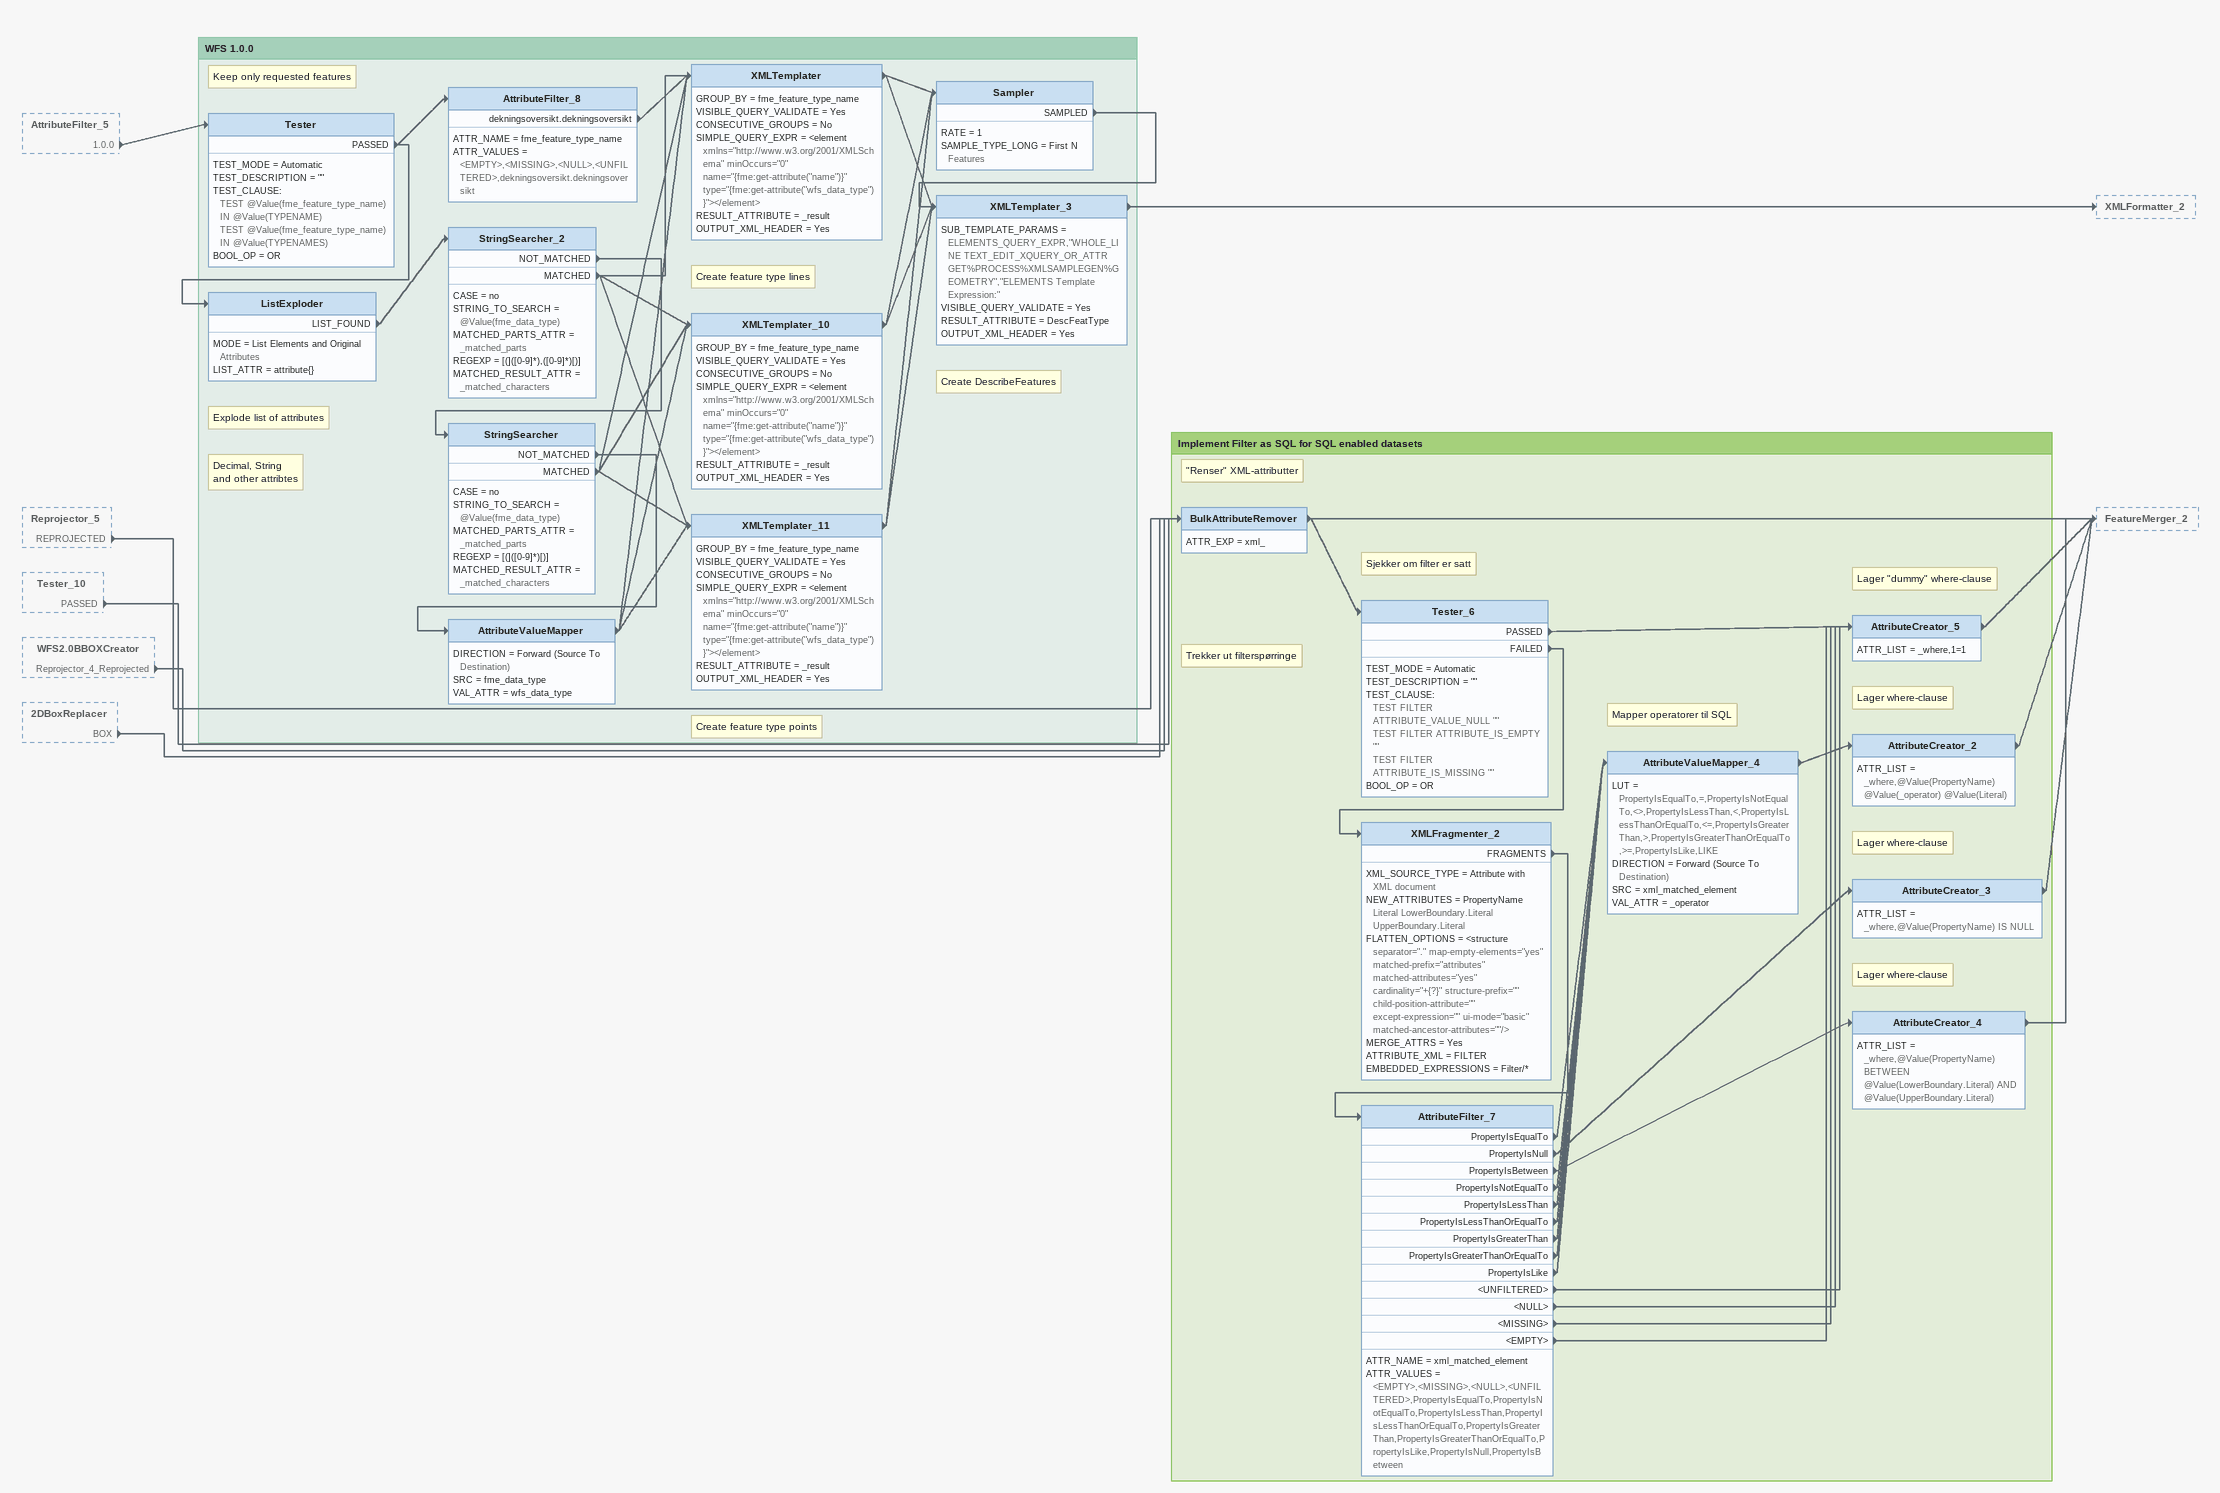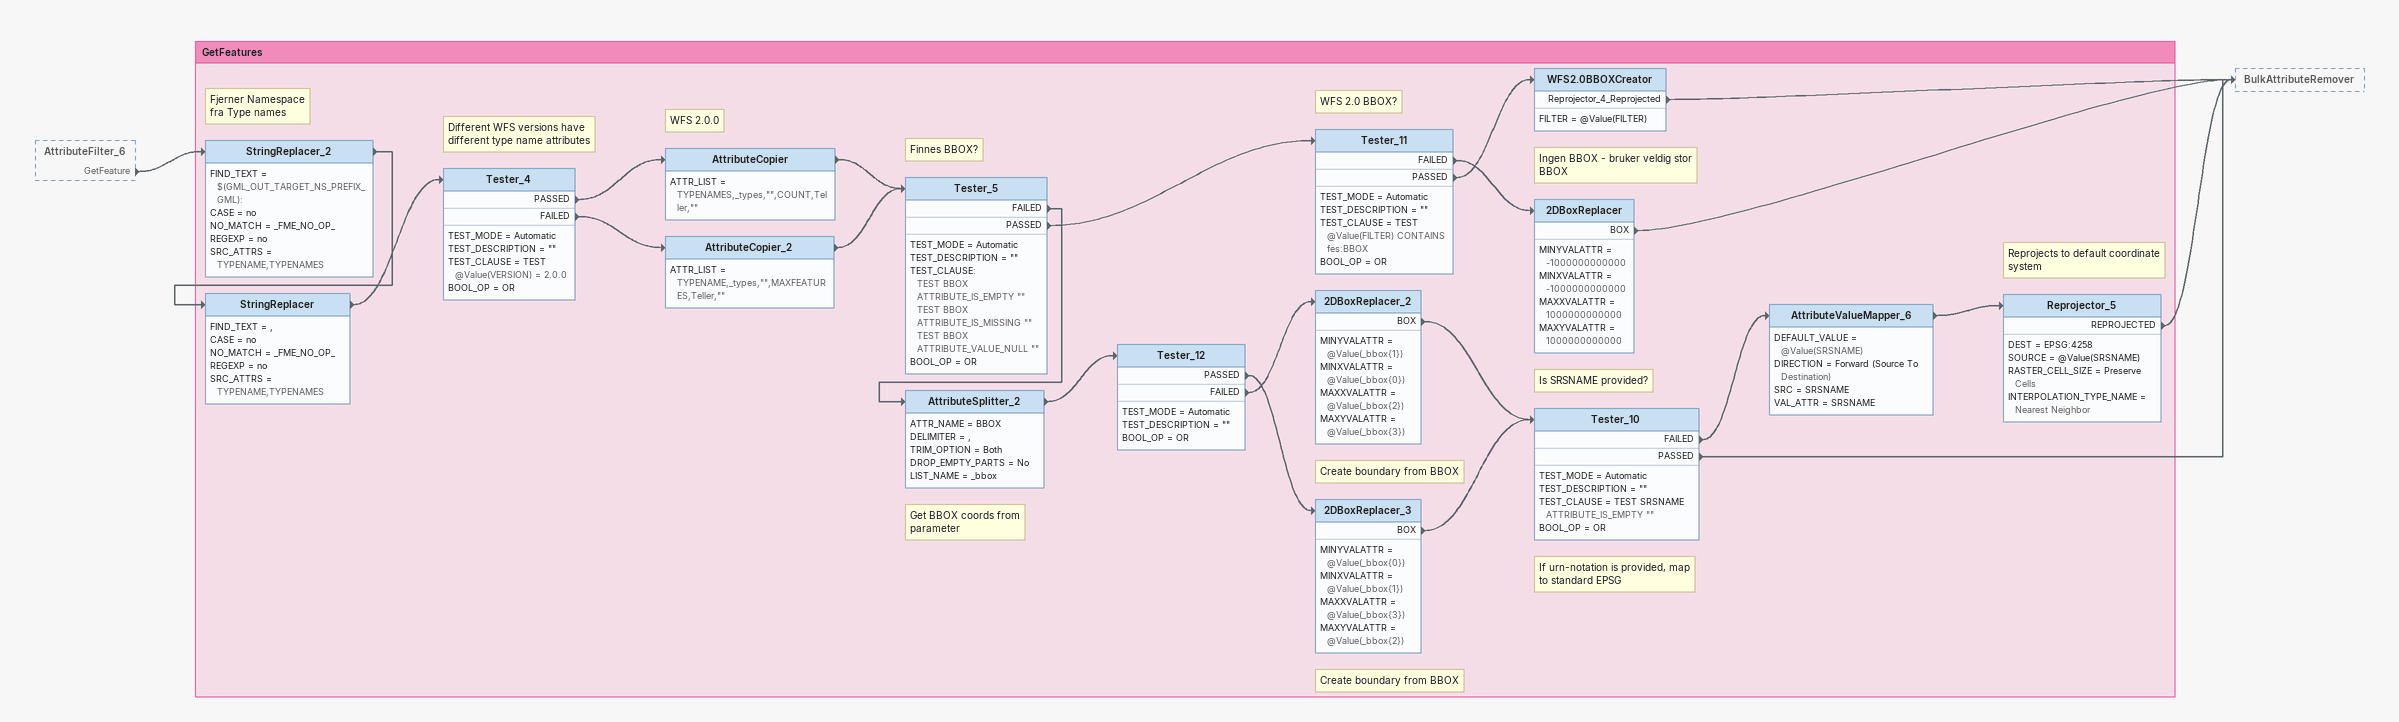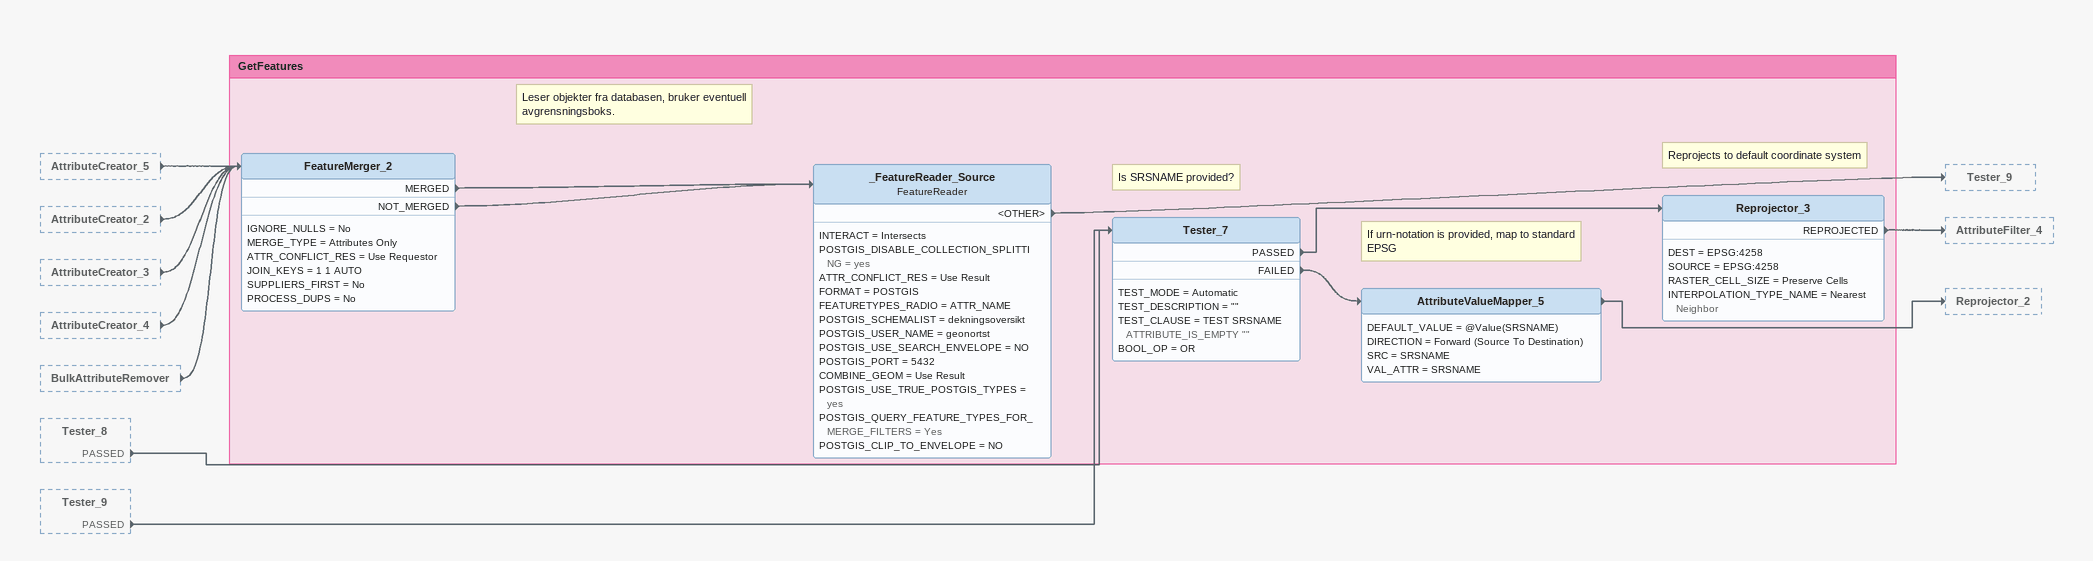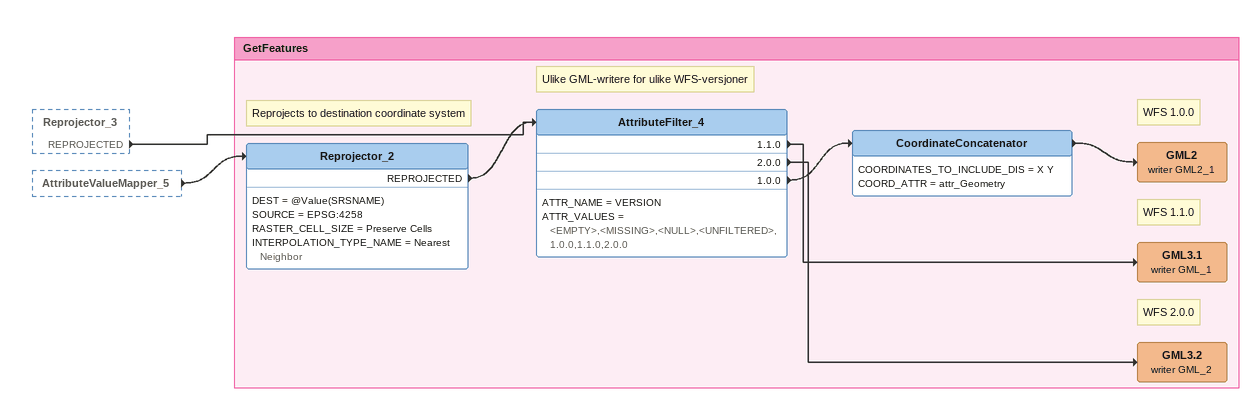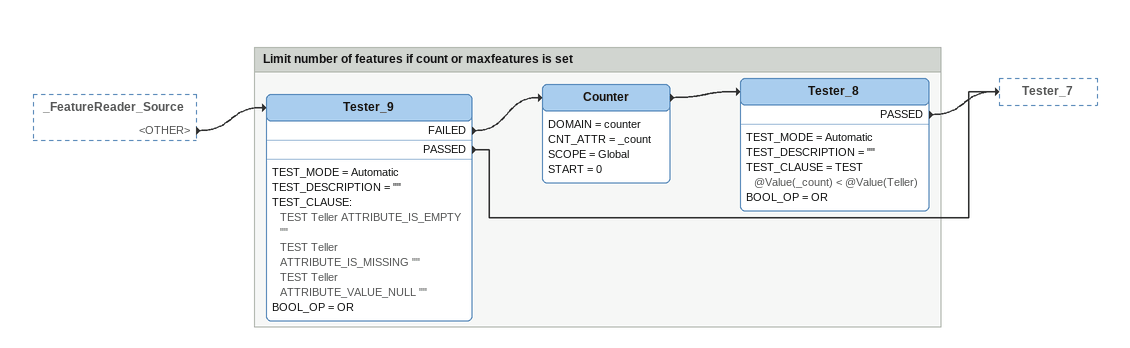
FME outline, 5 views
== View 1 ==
AttributeFilter_5 [outside]
    1.0.0 -> Tester
Reprojector_5 [outside]
    REPROJECTED -> BulkAttributeRemover
Tester_10 [outside]
    PASSED -> BulkAttributeRemover
WFS2.0BBOXCreator [outside]
    Reprojector_4_Reprojected -> BulkAttributeRemover
2DBoxReplacer [outside]
    BOX -> BulkAttributeRemover

Bookmark: WFS 1.0.0
Note: Keep only requested features
Tester
    TEST_MODE = Automatic
    TEST_DESCRIPTION = ""
    TEST_CLAUSE:
      TEST @Value(fme_feature_type_name) IN @Value(TYPENAME)
      TEST @Value(fme_feature_type_name) IN @Value(TYPENAMES)
    BOOL_OP = OR
    PASSED -> ListExploder
    PASSED -> AttributeFilter_8
AttributeFilter_8
    ATTR_NAME = fme_feature_type_name
    ATTR_VALUES = <EMPTY>,<MISSING>,<NULL>,<UNFILTERED>,dekningsoversikt.dekningsoversikt
    dekningsoversikt.dekningsoversikt -> XMLTemplater
Note: Explode list of attributes
ListExploder
    MODE = List Elements and Original Attributes
    LIST_ATTR = attribute{}
    LIST_FOUND -> StringSearcher_2
Note: Decimal, String / and other attribtes
StringSearcher_2
    CASE = no
    STRING_TO_SEARCH = @Value(fme_data_type)
    MATCHED_PARTS_ATTR = _matched_parts
    REGEXP = [(]([0-9]*),([0-9]*)[)]
    MATCHED_RESULT_ATTR = _matched_characters
    NOT_MATCHED -> StringSearcher
    MATCHED -> XMLTemplater
    MATCHED -> XMLTemplater_10
    MATCHED -> XMLTemplater_11
StringSearcher
    CASE = no
    STRING_TO_SEARCH = @Value(fme_data_type)
    MATCHED_PARTS_ATTR = _matched_parts
    REGEXP = [(]([0-9]*)[)]
    MATCHED_RESULT_ATTR = _matched_characters
    NOT_MATCHED -> AttributeValueMapper
    MATCHED -> XMLTemplater
    MATCHED -> XMLTemplater_10
    MATCHED -> XMLTemplater_11
AttributeValueMapper
    DIRECTION = Forward (Source To Destination)
    SRC = fme_data_type
    VAL_ATTR = wfs_data_type
    -> XMLTemplater_11
    -> XMLTemplater_10
    -> XMLTemplater
XMLTemplater
    GROUP_BY = fme_feature_type_name
    VISIBLE_QUERY_VALIDATE = Yes
    CONSECUTIVE_GROUPS = No
    SIMPLE_QUERY_EXPR = <element xmlns="http://www.w3.org/2001/XMLSchema" minOccurs="0" name="{fme:get-attribute("name")}" type="{fme:get-attribute("wfs_data_type")}"></element>
    RESULT_ATTRIBUTE = _result
    OUTPUT_XML_HEADER = Yes
    -> Sampler
    -> XMLTemplater_3
Note: Create feature type lines
XMLTemplater_10
    GROUP_BY = fme_feature_type_name
    VISIBLE_QUERY_VALIDATE = Yes
    CONSECUTIVE_GROUPS = No
    SIMPLE_QUERY_EXPR = <element xmlns="http://www.w3.org/2001/XMLSchema" minOccurs="0" name="{fme:get-attribute("name")}" type="{fme:get-attribute("wfs_data_type")}"></element>
    RESULT_ATTRIBUTE = _result
    OUTPUT_XML_HEADER = Yes
    -> Sampler
    -> XMLTemplater_3
Note: Create feature type points
XMLTemplater_11
    GROUP_BY = fme_feature_type_name
    VISIBLE_QUERY_VALIDATE = Yes
    CONSECUTIVE_GROUPS = No
    SIMPLE_QUERY_EXPR = <element xmlns="http://www.w3.org/2001/XMLSchema" minOccurs="0" name="{fme:get-attribute("name")}" type="{fme:get-attribute("wfs_data_type")}"></element>
    RESULT_ATTRIBUTE = _result
    OUTPUT_XML_HEADER = Yes
    -> Sampler
    -> XMLTemplater_3
Sampler
    RATE = 1
    SAMPLE_TYPE_LONG = First N Features
    SAMPLED -> XMLTemplater_3
Note: Create DescribeFeatures
XMLTemplater_3
    SUB_TEMPLATE_PARAMS = ELEMENTS_QUERY_EXPR,"WHOLE_LINE TEXT_EDIT_XQUERY_OR_ATTR GET%PROCESS%XMLSAMPLEGEN%GEOMETRY","ELEMENTS Template Expression:"
    VISIBLE_QUERY_VALIDATE = Yes
    RESULT_ATTRIBUTE = DescFeatType
    OUTPUT_XML_HEADER = Yes
    -> XMLFormatter_2

Bookmark: Implement Filter as SQL for SQL enabled datasets
Note: "Renser" XML-attributter
BulkAttributeRemover
    ATTR_EXP = xml_
    -> Tester_6
    -> FeatureMerger_2
Note: Sjekker om filter er satt
Tester_6
    TEST_MODE = Automatic
    TEST_DESCRIPTION = ""
    TEST_CLAUSE:
      TEST FILTER ATTRIBUTE_VALUE_NULL ""
      TEST FILTER ATTRIBUTE_IS_EMPTY ""
      TEST FILTER ATTRIBUTE_IS_MISSING ""
    BOOL_OP = OR
    PASSED -> AttributeCreator_5
    FAILED -> XMLFragmenter_2
Note: Trekker ut filterspørringe
XMLFragmenter_2
    XML_SOURCE_TYPE = Attribute with XML document
    NEW_ATTRIBUTES = PropertyName Literal LowerBoundary.Literal UpperBoundary.Literal
    FLATTEN_OPTIONS = <structure separator="." map-empty-elements="yes" matched-prefix="attributes" matched-attributes="yes" cardinality="+{?}" structure-prefix="" child-position-attribute="" except-expression="" ui-mode="basic" matched-ancestor-attributes=""/>
    MERGE_ATTRS = Yes
    ATTRIBUTE_XML = FILTER
    EMBEDDED_EXPRESSIONS = Filter/*
    FRAGMENTS -> AttributeFilter_7
AttributeFilter_7
    ATTR_NAME = xml_matched_element
    ATTR_VALUES = <EMPTY>,<MISSING>,<NULL>,<UNFILTERED>,PropertyIsEqualTo,PropertyIsNotEqualTo,PropertyIsLessThan,PropertyIsLessThanOrEqualTo,PropertyIsGreaterThan,PropertyIsGreaterThanOrEqualTo,PropertyIsLike,PropertyIsNull,PropertyIsBetween
    PropertyIsEqualTo -> AttributeValueMapper_4
    PropertyIsNull -> AttributeCreator_3
    PropertyIsBetween -> AttributeCreator_4
    PropertyIsNotEqualTo -> AttributeValueMapper_4
    PropertyIsLessThan -> AttributeValueMapper_4
    PropertyIsLessThanOrEqualTo -> AttributeValueMapper_4
    PropertyIsGreaterThan -> AttributeValueMapper_4
    PropertyIsGreaterThanOrEqualTo -> AttributeValueMapper_4
    PropertyIsLike -> AttributeValueMapper_4
    <UNFILTERED> -> AttributeCreator_5
    <NULL> -> AttributeCreator_5
    <MISSING> -> AttributeCreator_5
    <EMPTY> -> AttributeCreator_5
Note: Lager "dummy" where-clause
AttributeCreator_5
    ATTR_LIST = _where,1=1
    -> FeatureMerger_2
Note: Mapper operatorer til SQL
AttributeValueMapper_4
    LUT = PropertyIsEqualTo,=,PropertyIsNotEqualTo,<>,PropertyIsLessThan,<,PropertyIsLessThanOrEqualTo,<=,PropertyIsGreaterThan,>,PropertyIsGreaterThanOrEqualTo,>=,PropertyIsLike,LIKE
    DIRECTION = Forward (Source To Destination)
    SRC = xml_matched_element
    VAL_ATTR = _operator
    -> AttributeCreator_2
Note: Lager where-clause
AttributeCreator_2
    ATTR_LIST = _where,@Value(PropertyName) @Value(_operator) @Value(Literal)
    -> FeatureMerger_2
Note: Lager where-clause
AttributeCreator_3
    ATTR_LIST = _where,@Value(PropertyName) IS NULL
    -> FeatureMerger_2
Note: Lager where-clause
AttributeCreator_4
    ATTR_LIST = _where,@Value(PropertyName) BETWEEN @Value(LowerBoundary.Literal) AND @Value(UpperBoundary.Literal)
    -> FeatureMerger_2

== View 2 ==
AttributeFilter_6 [outside]
    GetFeature -> StringReplacer_2

Bookmark: GetFeatures
Note: Fjerner Namespace / fra Type names
StringReplacer_2
    FIND_TEXT = $(GML_OUT_TARGET_NS_PREFIX_GML):
    CASE = no
    NO_MATCH = _FME_NO_OP_
    REGEXP = no
    SRC_ATTRS = TYPENAME,TYPENAMES
    -> StringReplacer
StringReplacer
    FIND_TEXT = ,
    CASE = no
    NO_MATCH = _FME_NO_OP_
    REGEXP = no
    SRC_ATTRS = TYPENAME,TYPENAMES
    -> Tester_4
Note: Different WFS versions have / different type name attributes
Tester_4
    TEST_MODE = Automatic
    TEST_DESCRIPTION = ""
    TEST_CLAUSE = TEST @Value(VERSION) = 2.0.0
    BOOL_OP = OR
    PASSED -> AttributeCopier
    FAILED -> AttributeCopier_2
Note: WFS 2.0.0
AttributeCopier
    ATTR_LIST = TYPENAMES,_types,"",COUNT,Teller,""
    -> Tester_5
AttributeCopier_2
    ATTR_LIST = TYPENAME,_types,"",MAXFEATURES,Teller,""
    -> Tester_5
Note: Finnes BBOX?
Tester_5
    TEST_MODE = Automatic
    TEST_DESCRIPTION = ""
    TEST_CLAUSE:
      TEST BBOX ATTRIBUTE_IS_EMPTY ""
      TEST BBOX ATTRIBUTE_IS_MISSING ""
      TEST BBOX ATTRIBUTE_VALUE_NULL ""
    BOOL_OP = OR
    FAILED -> AttributeSplitter_2
    PASSED -> Tester_11
Note: WFS 2.0 BBOX?
Tester_11
    TEST_MODE = Automatic
    TEST_DESCRIPTION = ""
    TEST_CLAUSE = TEST @Value(FILTER) CONTAINS fes:BBOX
    BOOL_OP = OR
    FAILED -> 2DBoxReplacer
    PASSED -> WFS2.0BBOXCreator
WFS2.0BBOXCreator
    FILTER = @Value(FILTER)
    Reprojector_4_Reprojected -> BulkAttributeRemover
Note: Ingen BBOX - bruker veldig stor BBOX
2DBoxReplacer
    MINYVALATTR = -1000000000000
    MINXVALATTR = -1000000000000
    MAXXVALATTR = 1000000000000
    MAXYVALATTR = 1000000000000
    BOX -> BulkAttributeRemover
Note: Get BBOX coords from parameter
AttributeSplitter_2
    ATTR_NAME = BBOX
    DELIMITER = ,
    TRIM_OPTION = Both
    DROP_EMPTY_PARTS = No
    LIST_NAME = _bbox
    -> Tester_12
Tester_12
    TEST_MODE = Automatic
    TEST_DESCRIPTION = ""
    BOOL_OP = OR
    PASSED -> 2DBoxReplacer_3
    FAILED -> 2DBoxReplacer_2
Note: Create boundary from BBOX
2DBoxReplacer_2
    MINYVALATTR = @Value(_bbox{1})
    MINXVALATTR = @Value(_bbox{0})
    MAXXVALATTR = @Value(_bbox{2})
    MAXYVALATTR = @Value(_bbox{3})
    BOX -> Tester_10
Note: Create boundary from BBOX
2DBoxReplacer_3
    MINYVALATTR = @Value(_bbox{0})
    MINXVALATTR = @Value(_bbox{1})
    MAXXVALATTR = @Value(_bbox{3})
    MAXYVALATTR = @Value(_bbox{2})
    BOX -> Tester_10
Note: Is SRSNAME provided?
Tester_10
    TEST_MODE = Automatic
    TEST_DESCRIPTION = ""
    TEST_CLAUSE = TEST SRSNAME ATTRIBUTE_IS_EMPTY ""
    BOOL_OP = OR
    FAILED -> AttributeValueMapper_6
    PASSED -> BulkAttributeRemover
Note: If urn-notation is provided, map to standard EPSG
AttributeValueMapper_6
    DEFAULT_VALUE = @Value(SRSNAME)
    DIRECTION = Forward (Source To Destination)
    SRC = SRSNAME
    VAL_ATTR = SRSNAME
    -> Reprojector_5
Note: Reprojects to default coordinate system
Reprojector_5
    DEST = EPSG:4258
    SOURCE = @Value(SRSNAME)
    RASTER_CELL_SIZE = Preserve Cells
    INTERPOLATION_TYPE_NAME = Nearest Neighbor
    REPROJECTED -> BulkAttributeRemover

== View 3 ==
AttributeCreator_5 [outside]
    -> FeatureMerger_2
AttributeCreator_2 [outside]
    -> FeatureMerger_2
AttributeCreator_3 [outside]
    -> FeatureMerger_2
AttributeCreator_4 [outside]
    -> FeatureMerger_2
BulkAttributeRemover [outside]
    -> FeatureMerger_2
Tester_8 [outside]
    PASSED -> Tester_7
Tester_9 [outside]
    PASSED -> Tester_7

Bookmark: GetFeatures
FeatureMerger_2
    IGNORE_NULLS = No
    MERGE_TYPE = Attributes Only
    ATTR_CONFLICT_RES = Use Requestor
    JOIN_KEYS = 1 1 AUTO
    SUPPLIERS_FIRST = No
    PROCESS_DUPS = No
    MERGED -> _FeatureReader_Source
    NOT_MERGED -> _FeatureReader_Source
Note: Leser objekter fra databasen, bruker eventuell avgrensningsboks.
_FeatureReader_Source: FeatureReader
    INTERACT = Intersects
    POSTGIS_DISABLE_COLLECTION_SPLITTING = yes
    ATTR_CONFLICT_RES = Use Result
    FORMAT = POSTGIS
    FEATURETYPES_RADIO = ATTR_NAME
    POSTGIS_SCHEMALIST = dekningsoversikt
    POSTGIS_USER_NAME = geonortst
    POSTGIS_USE_SEARCH_ENVELOPE = NO
    POSTGIS_PORT = 5432
    COMBINE_GEOM = Use Result
    POSTGIS_USE_TRUE_POSTGIS_TYPES = yes
    POSTGIS_QUERY_FEATURE_TYPES_FOR_MERGE_FILTERS = Yes
    POSTGIS_CLIP_TO_ENVELOPE = NO
    <OTHER> -> Tester_9
Note: Is SRSNAME provided?
Tester_7
    TEST_MODE = Automatic
    TEST_DESCRIPTION = ""
    TEST_CLAUSE = TEST SRSNAME ATTRIBUTE_IS_EMPTY ""
    BOOL_OP = OR
    PASSED -> Reprojector_3
    FAILED -> AttributeValueMapper_5
Note: Reprojects to default coordinate system
Reprojector_3
    DEST = EPSG:4258
    SOURCE = EPSG:4258
    RASTER_CELL_SIZE = Preserve Cells
    INTERPOLATION_TYPE_NAME = Nearest Neighbor
    REPROJECTED -> AttributeFilter_4
Note: If urn-notation is provided, map to standard EPSG
AttributeValueMapper_5
    DEFAULT_VALUE = @Value(SRSNAME)
    DIRECTION = Forward (Source To Destination)
    SRC = SRSNAME
    VAL_ATTR = SRSNAME
    -> Reprojector_2

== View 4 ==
Reprojector_3 [outside]
    REPROJECTED -> AttributeFilter_4
AttributeValueMapper_5 [outside]
    -> Reprojector_2

Bookmark: GetFeatures
Note: Reprojects to destination coordinate system
Reprojector_2
    DEST = @Value(SRSNAME)
    SOURCE = EPSG:4258
    RASTER_CELL_SIZE = Preserve Cells
    INTERPOLATION_TYPE_NAME = Nearest Neighbor
    REPROJECTED -> AttributeFilter_4
Note: Ulike GML-writere for ulike WFS-versjoner
AttributeFilter_4
    ATTR_NAME = VERSION
    ATTR_VALUES = <EMPTY>,<MISSING>,<NULL>,<UNFILTERED>,1.0.0,1.1.0,2.0.0
    1.1.0 -> GML3.1 (writer GML_1)
    2.0.0 -> GML3.2 (writer GML_2)
    1.0.0 -> CoordinateConcatenator
CoordinateConcatenator
    COORDINATES_TO_INCLUDE_DIS = X Y
    COORD_ATTR = attr_Geometry
    -> GML2 (writer GML2_1)
Note: WFS 1.0.0
GML2 (writer GML2_1)
Note: WFS 1.1.0
GML3.1 (writer GML_1)
Note: WFS 2.0.0
GML3.2 (writer GML_2)

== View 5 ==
_FeatureReader_Source [outside]
    <OTHER> -> Tester_9

Bookmark: Limit number of features if count or maxfeatures is set
Tester_9
    TEST_MODE = Automatic
    TEST_DESCRIPTION = ""
    TEST_CLAUSE:
      TEST Teller ATTRIBUTE_IS_EMPTY ""
      TEST Teller ATTRIBUTE_IS_MISSING ""
      TEST Teller ATTRIBUTE_VALUE_NULL ""
    BOOL_OP = OR
    FAILED -> Counter
    PASSED -> Tester_7
Counter
    DOMAIN = counter
    CNT_ATTR = _count
    SCOPE = Global
    START = 0
    -> Tester_8
Tester_8
    TEST_MODE = Automatic
    TEST_DESCRIPTION = ""
    TEST_CLAUSE = TEST @Value(_count) < @Value(Teller)
    BOOL_OP = OR
    PASSED -> Tester_7
